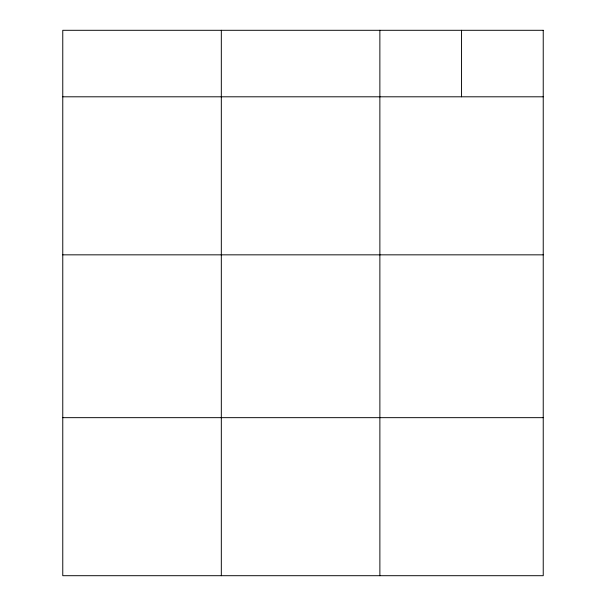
<?xml version="1.0" encoding="UTF-8"?>
<svg xmlns="http://www.w3.org/2000/svg" width="606" height="606" viewBox="0 0 606 606"><rect width="100%" height="100%" fill="white"/><g stroke="black" fill="none" stroke-linecap="round" stroke-linejoin="round"><path stroke-width="0.91" d="M62.766 96.801L543.234 96.801M62.766 254.838L543.234 254.838M62.766 417.663L543.234 417.663M461.552 30.3L461.552 96.801M379.871 30.3L379.879 575.7M221.319 30.3L221.319 575.7M543.234 30.3L62.766 30.3L62.766 575.7L543.234 575.7L543.234 30.3"/></g></svg>
